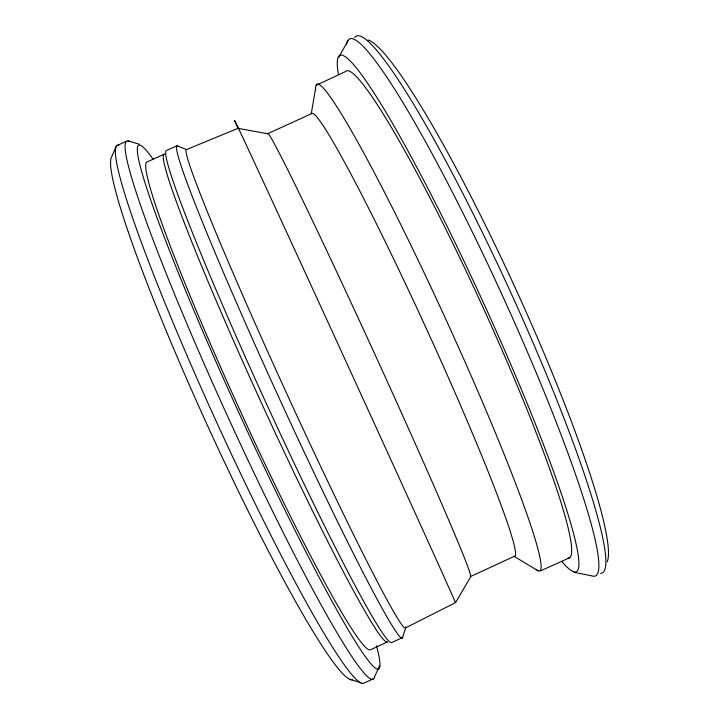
<?xml version="1.0" encoding="UTF-8"?>
<svg xmlns="http://www.w3.org/2000/svg" width="719" height="719" viewBox="0 0 719 719"><rect width="100%" height="100%" fill="white"/><g stroke="black" fill="none" stroke-linecap="round" stroke-linejoin="round"><path stroke-width="1.08" d="M311.264 113.629L315.641 88.006M406.01 626.878L402.856 636.414A270.641 12.043 65.4 0 1 277.363 394.183A270.641 12.043 65.4 0 1 178.384 146.541M379.506 665.821L374.734 676.408A295.886 22.9 65.4 0 1 228.786 418.853A295.886 22.9 65.4 0 1 129.42 141.481M338.919 56.963L348.104 40.507M316.423 85.166L345.363 71.639A267.783 25.875 65.4 0 1 482.009 305.18A267.783 25.875 65.4 0 1 568.208 558.106M402.155 637.744L391.657 642.597A270.677 14.425 65.4 0 1 262.83 395.836A270.677 14.425 65.4 0 1 166.727 150.451L177.135 145.714L186.518 149.588L237.962 128.342L267.558 133.743L311.525 113.701A243.534 14.488 65.4 0 1 423.698 322.84A243.534 14.488 65.4 0 1 515.262 555.886L470.945 576.35L455.585 602.576L405.381 627.984A263.145 10.309 65.4 0 1 283.529 386.561A263.145 10.309 65.4 0 1 186.518 149.588M373.323 678.781L364.084 683.05A295.913 25.183 65.4 0 1 214.379 417.308A295.913 25.183 65.4 0 1 118.752 145.013M125.708 141.607L116.352 145.867L111.76 156.625A288.121 26.405 65.4 0 0 209.678 430.304A288.121 26.405 65.4 0 0 352.13 679.761M540.427 570.904L569.888 557.638M573.969 572.252L592.177 575.964A295.248 32.067 65.4 0 0 498.546 287.151A295.248 32.067 65.4 0 0 346.54 44.623M127.892 140.852L139.18 144.186M349.928 679.257L361.163 682.816M513.815 556.191L538.333 570.931M354.602 37.55A295.221 33.685 65.4 0 1 509.609 290.009A295.221 33.685 65.4 0 1 600.581 573.34M237.962 128.342A260.997 0.917 65.4 0 1 350.054 370.411A260.997 0.917 65.4 0 1 455.217 601.983M267.558 133.743A243.651 5.464 65.4 0 1 376.495 357.855A243.651 5.464 65.4 0 1 470.316 576.279M368.038 40.003A288.643 34.179 65.4 0 1 515.694 288.849A288.643 34.179 65.4 0 1 607.213 561.8M338.397 74.488A283.978 27.511 65.4 0 1 483.483 302.879A283.978 27.511 65.4 0 1 561.782 561.44M376.477 645.725A288.04 20.321 65.4 0 1 240.011 415.231A288.04 20.321 65.4 0 1 153.354 159.618M315.641 89.767A267.558 19.287 65.4 0 1 445.043 317.573A267.558 19.287 65.4 0 1 536.086 569.412M387.361 641.986L370.303 649.868A268.385 18.874 65.4 0 1 238.51 407.062A268.385 18.874 65.4 0 1 147.494 161.766L164.408 154.064A268.34 15.045 65.4 0 0 259.011 397.652A268.34 15.045 65.4 0 0 387.361 641.986"/></g></svg>
